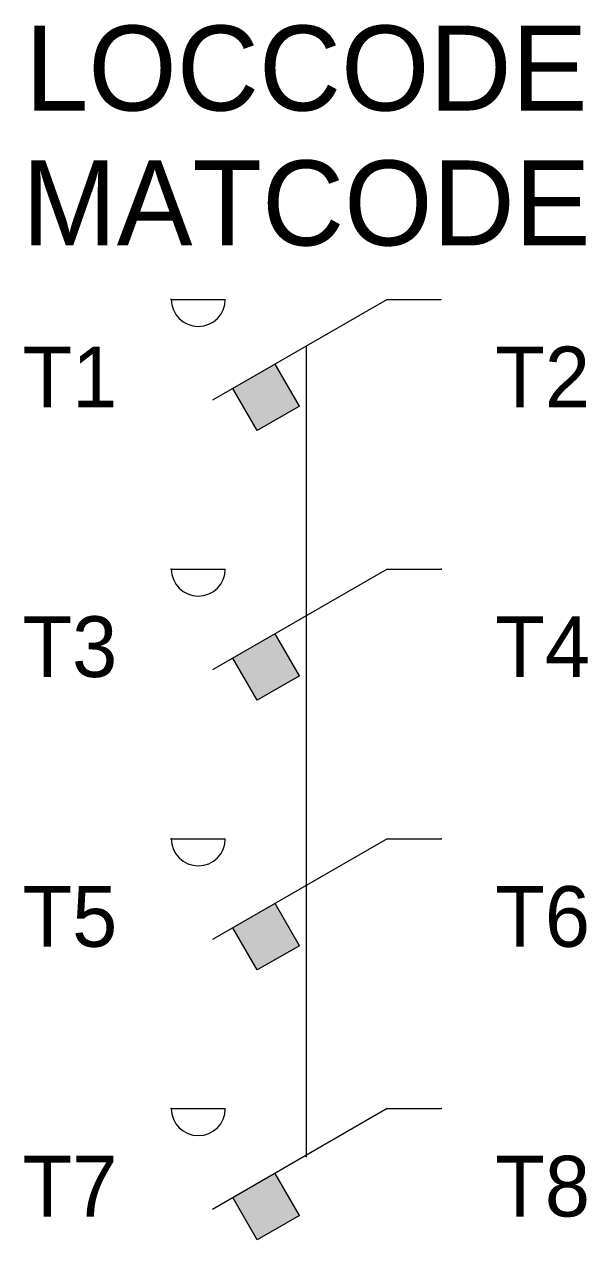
# Model space of a CAD drawing. Extents: x -10.4 to 10.4, y -4.9 to 40.2.
import ezdxf
from ezdxf.enums import TextEntityAlignment as Align

# ---------------------------------------------------------------- set-up
doc = ezdxf.new("R2010")
doc.units = 0
doc.linetypes.add('DASHED', pattern=[0])
doc.layers.get('0').update_dxf_attribs({"linetype": 'CONTINUOUS'})
for name, color, linetype in [('A', 7, 'CONTINUOUS'), ('C', 6, 'CONTINUOUS'), ('T2', 1, 'CONTINUOUS')]:
    doc.layers.add(name, color=color, linetype=linetype)

msp = doc.modelspace()

# ---------------------------------------------------------------- linework, layer by layer
at = {"color": 0}
for p, q in [((-5, 30), (-3, 30)), ((3, 30), (-3.468, 26.266)), ((3, 30), (5, 30)), ((-0.257, 26.041), (-1.157, 27.6)), ((-1.816, 25.141), (-2.716, 26.7)), ((-0.257, 26.041), (-1.816, 25.141)), ((-5, 20), (-3, 20)), ((3, 20), (-3.468, 16.266)), ((3, 20), (5, 20)), ((-0.257, 16.041), (-1.157, 17.6)), ((-1.816, 15.141), (-2.716, 16.7)), ((-0.257, 16.041), (-1.816, 15.141)), ((-5, 10), (-3, 10)), ((3, 10), (-3.468, 6.266)), ((3, 10), (5, 10)), ((-0.257, 6.041), (-1.157, 7.6)), ((-1.816, 5.141), (-2.716, 6.7)), ((-0.257, 6.041), (-1.816, 5.141)), ((-5, 0), (-3, 0)), ((3, 0), (-3.468, -3.734)), ((3, 0), (5, 0)), ((-0.257, -3.959), (-1.157, -2.4)), ((-1.816, -4.859), (-2.716, -3.3)), ((-0.257, -3.959), (-1.816, -4.859))]:
    msp.add_line(p, q, dxfattribs=at)
at = {"color": 0, "linetype": 'DASHED'}
msp.add_line((0.004, -1.728), (0.004, 28.27), dxfattribs=at)
at = {"color": 0}
for centre in [(-4, 30), (-4, 20), (-4, 10), (-4, 0)]:
    msp.add_arc(centre, 1, 180, 0, dxfattribs=at)
for points in [[(-2.716, 26.7), (-1.816, 25.141), (-1.157, 27.6), (-0.257, 26.041)], [(-2.716, 16.7), (-1.816, 15.141), (-1.157, 17.6), (-0.257, 16.041)], [(-2.716, 6.7), (-1.816, 5.141), (-1.157, 7.6), (-0.257, 6.041)], [(-2.716, -3.3), (-1.816, -4.859), (-1.157, -2.4), (-0.257, -3.959)]]:
    msp.add_solid(points, dxfattribs=at)
at = {"layer": 'A', "color": 0, "linetype": 'DASHED'}
msp.add_point((-0.007, -1.769), dxfattribs=at)
at = {"layer": 'C', "color": 0}
for p in [(-5, 30), (-5, 20), (5, 20), (-5, 10), (5, 10)]:
    msp.add_point(p, dxfattribs=at)
at = {"layer": 'C', "color": 0, "linetype": 'DASHED'}
for p in [(-5, 0), (5, 0)]:
    msp.add_point(p, dxfattribs=at)

# ---------------------------------------------------------------- texts
at = {"color": 0, "linetype": 'CONTINUOUS'}
for tag, p in [('LOCCODE', (0, 37)), ('MATCODE', (0, 32))]:
    msp.add_attdef(tag, text='', height=3.15, dxfattribs=at).set_placement(p, align=Align.CENTER)
at = {"layer": 'T2', "color": 0, "linetype": 'CONTINUOUS'}
for tag, p in [('T1', (-7, 26)), ('T3', (-7, 16)), ('T5', (-7, 6)), ('T7', (-7, -4))]:
    msp.add_attdef(tag, text='', height=2.25, dxfattribs=at).set_placement(p, align=Align.RIGHT)
for tag, p in [('T2', (7, 26)), ('T4', (7, 16)), ('T6', (7, 6)), ('T8', (7, -4))]:
    msp.add_attdef(tag, p, '', height=2.25, dxfattribs=at)

doc.saveas('drawing.dxf')
